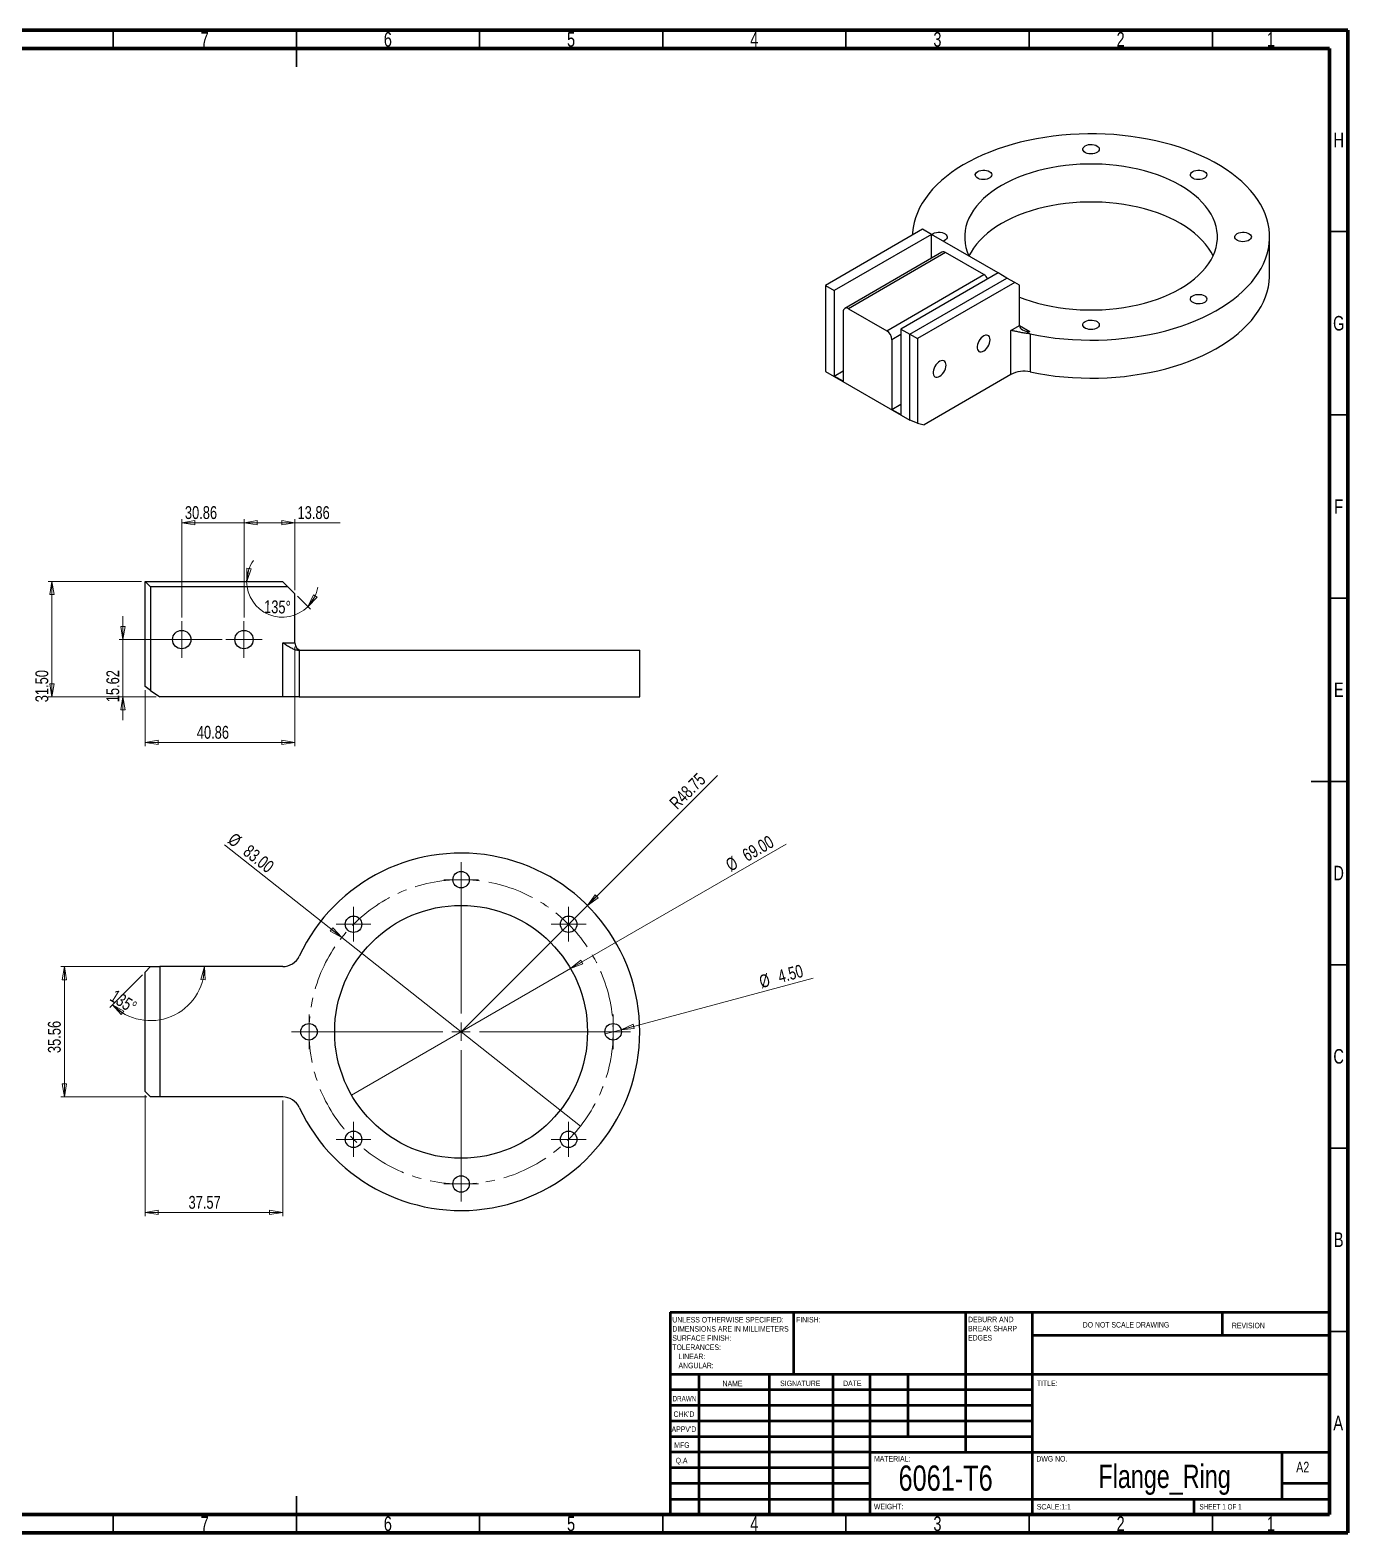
# Model space of a CAD drawing. Header units: millimetres. Extents: x 0 to 589, y 0 to 415.
# Drawn here: x 229.3 to 589, y 5 to 415 of the extents above; entities that cross this region are included whole.
import ezdxf

# ---------------------------------------------------------------- set-up
doc = ezdxf.new("R2010")
doc.units = ezdxf.units.MM
doc.linetypes.add('CENTERX2', pattern=[20.32, 12.7, -2.54, 2.54, -2.54])
doc.styles.add('SLDTEXTSTYLE0', font='TXT', dxfattribs={"width": 0.75})
doc.styles.add('SLDTEXTSTYLE1', font='TXT', dxfattribs={"width": 0.686449})
doc.styles.add('SLDTEXTSTYLE2', font='TXT', dxfattribs={"width": 0.6875})
doc.dimstyles.new('SLDDIMSTYLE0', dxfattribs={"dimtxt": 3.5, "dimasz": 3.556, "dimexe": 0, "dimexo": 0.0625, "dimgap": 0.875, "dimtad": 1, "dimrnd": 1e-09, "dimzin": 4, "dimdsep": 46, "dimtxsty": 'SLDTEXTSTYLE0', "dimblk1": 'CLOSED', "dimblk2": 'CLOSED', "dimsah": 1, "dimcen": 0.09, "dimadec": 0, "dimazin": 1, "dimtfac": 1, "dimtofl": 0, "dimtmove": 0, "dimatfit": 3, "dimldrblk": 'CLOSED', "dimfxl": 1, "dimfrac": 2, "dimtolj": 1, "dimtzin": 12, "dimarcsym": 0})
doc.dimstyles.new('SLDDIMSTYLE1', dxfattribs={"dimtxt": 3.5, "dimasz": 3.556, "dimexe": 0, "dimexo": 0.0625, "dimgap": 0.875, "dimtad": 1, "dimrnd": 1e-09, "dimzin": 12, "dimdsep": 46, "dimtxsty": 'SLDTEXTSTYLE0', "dimblk1": 'CLOSED', "dimblk2": 'CLOSED', "dimsah": 1, "dimcen": 0.09, "dimadec": 0, "dimazin": 3, "dimtfac": 1, "dimtofl": 0, "dimtmove": 0, "dimatfit": 3, "dimldrblk": 'CLOSED', "dimfxl": 1, "dimfrac": 2, "dimtolj": 1, "dimtzin": 12, "dimarcsym": 0})
doc.dimstyles.new('SLDDIMSTYLE2', dxfattribs={"dimtxt": 3.5, "dimasz": 3.556, "dimexe": 0, "dimexo": 0.0625, "dimgap": 0.875, "dimtad": 1, "dimdec": 4, "dimzin": 12, "dimdsep": 46, "dimtxsty": 'SLDTEXTSTYLE0', "dimblk1": 'CLOSED', "dimblk2": 'CLOSED', "dimsah": 1, "dimcen": 0.09, "dimazin": 3, "dimtfac": 1, "dimtofl": 0, "dimtmove": 0, "dimatfit": 3, "dimldrblk": 'CLOSED', "dimfxl": 1, "dimfrac": 2, "dimtolj": 1, "dimtzin": 12, "dimarcsym": 0})
doc.dimstyles.new('SLDDIMSTYLE3', dxfattribs={"dimtxt": 3.5, "dimasz": 3.556, "dimexe": 0, "dimexo": 0.0625, "dimgap": 0.875, "dimtad": 1, "dimrnd": 1e-09, "dimzin": 12, "dimdsep": 46, "dimtxsty": 'SLDTEXTSTYLE0', "dimblk1": 'CLOSED', "dimblk2": 'CLOSED', "dimsah": 1, "dimcen": 0.09, "dimadec": 0, "dimazin": 3, "dimtfac": 1, "dimtmove": 0, "dimatfit": 0, "dimldrblk": 'CLOSED', "dimfxl": 1, "dimfrac": 2, "dimtolj": 1, "dimtzin": 12, "dimarcsym": 0})
doc.dimstyles.new('SLDDIMSTYLE4', dxfattribs={"dimtxt": 3.5, "dimasz": 3.556, "dimexe": 0, "dimexo": 0.0625, "dimgap": 0.875, "dimtad": 1, "dimrnd": 1e-09, "dimzin": 4, "dimdsep": 46, "dimtxsty": 'SLDTEXTSTYLE0', "dimblk1": 'NONE', "dimblk2": 'CLOSED', "dimsah": 1, "dimcen": 0, "dimadec": 0, "dimazin": 1, "dimtfac": 1, "dimtmove": 0, "dimatfit": 3, "dimldrblk": 'NONE', "dimfxl": 1, "dimfrac": 2, "dimtolj": 1, "dimtzin": 12, "dimarcsym": 0})
doc.dimstyles.new('SLDDIMSTYLE5', dxfattribs={"dimtxt": 3.5, "dimasz": 3.556, "dimexe": 0, "dimexo": 0.0625, "dimgap": 0.875, "dimtad": 1, "dimrnd": 1e-09, "dimzin": 12, "dimdsep": 46, "dimtxsty": 'SLDTEXTSTYLE0', "dimblk1": 'CLOSED', "dimblk2": 'CLOSED', "dimsah": 1, "dimcen": 0, "dimadec": 0, "dimazin": 3, "dimtfac": 1, "dimtofl": 0, "dimtmove": 0, "dimatfit": 3, "dimldrblk": 'CLOSED', "dimfxl": 1, "dimfrac": 2, "dimtolj": 1, "dimtzin": 12, "dimarcsym": 0})

# ---------------------------------------------------------------- blocks, each defined once
blk = doc.blocks.new('SW_NOTE_0')
at = {"color": 0, "linetype": 'Continuous', "lineweight": 0, "char_height": 1.5, "attachment_point": 1, "style": 'SLDTEXTSTYLE0'}
for s, insert in [('UNLESS OTHERWISE SPECIFIED:', (0, 1.93)), ('SURFACE FINISH:', (0, -3.07)), ('DIMENSIONS ARE IN MILLIMETERS', (0, -0.57)), ('TOLERANCES:', (0, -5.57)), ('LINEAR:', (1.69, -8.07)), ('ANGULAR:', (1.69, -10.57))]:
    blk.add_mtext(s, dxfattribs=dict(at, insert=insert))
blk = doc.blocks.new('SW_NOTE_0_1')
at = {"color": 0, "linetype": 'Continuous', "lineweight": 0, "char_height": 1.5, "attachment_point": 1, "style": 'SLDTEXTSTYLE0'}
for s, insert in [('DEBURR AND', (0, 1.93)), ('BREAK SHARP', (0, -0.57)), ('EDGES', (0, -3.07))]:
    blk.add_mtext(s, dxfattribs=dict(at, insert=insert))
blk = doc.blocks.new('_Closed')
at = {"color": 0, "linetype": 'ByBlock', "lineweight": -2}
for p, q in [((-1, 0.166667), (0, 0)), ((-1, 0.166667), (-1, -0.166667)), ((0, 0), (-1, -0.166667)), ((0, 0), (-1, 0))]:
    blk.add_line(p, q, dxfattribs=at)
blk = doc.blocks.new('_D')
at = {"color": 7, "linetype": 'Continuous', "lineweight": 0}
for p, q in [((259.7, 264.6), (234.28, 264.6)), ((235.28, 264.6), (235.28, 233.1)), ((263.7, 233.1), (234.28, 233.1))]:
    blk.add_line(p, q, dxfattribs=at)
at = {"color": 7, "linetype": 'Continuous', "lineweight": 18, "xscale": 3.556, "yscale": 3.556}
for p, rotation in [((235.28, 264.6), 90), ((235.28, 233.1), 270)]:
    blk.add_blockref('_Closed', p, dxfattribs=dict(at, rotation=rotation))
at = {"color": 7, "linetype": 'Continuous', "lineweight": 18, "insert": (230.77, 231.62), "char_height": 3.5, "attachment_point": 1, "rotation": 90, "style": 'SLDTEXTSTYLE0'}
blk.add_mtext('31.50', dxfattribs=at)
blk = doc.blocks.new('_D_1')
at = {"color": 7, "linetype": 'Continuous', "lineweight": 0}
for p, q in [((301.55, 246.77), (301.55, 219.66)), ((260.7, 234.88), (260.7, 219.66)), ((301.55, 220.66), (260.7, 220.66))]:
    blk.add_line(p, q, dxfattribs=at)
at = {"color": 7, "linetype": 'Continuous', "lineweight": 18, "xscale": 3.556, "yscale": 3.556, "rotation": 180}
blk.add_blockref('_Closed', (260.7, 220.66), dxfattribs=at)
at = {"color": 7, "linetype": 'Continuous', "lineweight": 18, "xscale": 3.556, "yscale": 3.556}
blk.add_blockref('_Closed', (301.55, 220.66), dxfattribs=at)
at = {"color": 7, "linetype": 'Continuous', "lineweight": 18, "insert": (274.82, 225.17), "char_height": 3.5, "attachment_point": 1, "style": 'SLDTEXTSTYLE0'}
blk.add_mtext('40.86', dxfattribs=at)
blk = doc.blocks.new('_D_2')
at = {"color": 7, "linetype": 'Continuous', "lineweight": 0}
blk.add_line((302.26, 260.53), (305.81, 256.99), dxfattribs=at)
at = {"color": 7, "linetype": 'Continuous', "lineweight": 18}
for start, end in [(144.1745, 180), (180, 315), (315, 350.8255)]:
    blk.add_arc((298.19, 264.6), 9.77, start, end, dxfattribs=at)
at = {"color": 7, "linetype": 'Continuous', "lineweight": 18, "xscale": 3.556, "yscale": 3.556}
for p, rotation in [((288.43, 264.6), 259.9958424255), ((305.1, 257.69), 235.0041575745)]:
    blk.add_blockref('_Closed', p, dxfattribs=dict(at, rotation=rotation))
at = {"color": 7, "linetype": 'Continuous', "lineweight": 18, "insert": (293.23, 259.48), "char_height": 3.5, "attachment_point": 1, "rotation": 358.3712, "style": 'SLDTEXTSTYLE0'}
blk.add_mtext('135°', dxfattribs=at)
blk = doc.blocks.new('_D_3')
at = {"color": 7, "linetype": 'Continuous', "lineweight": 0}
for p, q in [((287.7, 254.72), (287.7, 281.6)), ((301.55, 280.6), (287.7, 280.6)), ((301.55, 262.24), (301.55, 281.6)), ((301.55, 280.6), (313.95, 280.6))]:
    blk.add_line(p, q, dxfattribs=at)
at = {"color": 7, "linetype": 'Continuous', "lineweight": 18, "xscale": 3.556, "yscale": 3.556, "rotation": 180}
blk.add_blockref('_Closed', (287.7, 280.6), dxfattribs=at)
at = {"color": 7, "linetype": 'Continuous', "lineweight": 18, "xscale": 3.556, "yscale": 3.556}
blk.add_blockref('_Closed', (301.55, 280.6), dxfattribs=at)
at = {"color": 7, "linetype": 'Continuous', "lineweight": 18, "insert": (302.31, 285.11), "char_height": 3.5, "attachment_point": 1, "style": 'SLDTEXTSTYLE0'}
blk.add_mtext('13.86', dxfattribs=at)
blk = doc.blocks.new('_D_4')
at = {"color": 7, "linetype": 'Continuous', "lineweight": 0}
for p, q in [((270.7, 254.72), (270.7, 281.6)), ((301.55, 280.6), (270.7, 280.6)), ((301.55, 262.24), (301.55, 281.6))]:
    blk.add_line(p, q, dxfattribs=at)
at = {"color": 7, "linetype": 'Continuous', "lineweight": 18, "xscale": 3.556, "yscale": 3.556, "rotation": 180}
blk.add_blockref('_Closed', (270.7, 280.6), dxfattribs=at)
at = {"color": 7, "linetype": 'Continuous', "lineweight": 18, "xscale": 3.556, "yscale": 3.556}
blk.add_blockref('_Closed', (301.55, 280.6), dxfattribs=at)
at = {"color": 7, "linetype": 'Continuous', "lineweight": 18, "insert": (271.57, 285.11), "char_height": 3.5, "attachment_point": 1, "style": 'SLDTEXTSTYLE0'}
blk.add_mtext('30.86', dxfattribs=at)
blk = doc.blocks.new('_D_5')
at = {"color": 7, "linetype": 'Continuous', "lineweight": 0}
for p, q in [((254.65, 248.72), (254.65, 255.07)), ((281.7, 248.72), (253.65, 248.72)), ((254.65, 233.1), (254.65, 248.72)), ((263.7, 233.1), (253.65, 233.1)), ((254.65, 233.1), (254.65, 226.75))]:
    blk.add_line(p, q, dxfattribs=at)
at = {"color": 7, "linetype": 'Continuous', "lineweight": 18, "xscale": 3.556, "yscale": 3.556}
for p, rotation in [((254.65, 248.72), 270), ((254.65, 233.1), 90)]:
    blk.add_blockref('_Closed', p, dxfattribs=dict(at, rotation=rotation))
at = {"color": 7, "linetype": 'Continuous', "lineweight": 18, "insert": (250.14, 231.62), "char_height": 3.5, "attachment_point": 1, "rotation": 90, "style": 'SLDTEXTSTYLE0'}
blk.add_mtext('15.62', dxfattribs=at)
blk = doc.blocks.new('SW_CENTERMARKSYMBOL_0')
at = {"color": 0, "linetype": 'Continuous', "lineweight": 18}
for p, q in [((0, 2.5), (0, 5)), ((-2.5, 0), (-5, 0)), ((0, 0), (-2.5, 0)), ((0, 0), (0, 2.5)), ((0, 0), (0, -2.5)), ((0, 0), (2.5, 0)), ((2.5, 0), (5, 0)), ((0, -2.5), (0, -5))]:
    blk.add_line(p, q, dxfattribs=at)
blk = doc.blocks.new('SW_CENTERMARKSYMBOL_1')
at = {"color": 0, "linetype": 'Continuous', "lineweight": 18}
for p, q in [((0, 2.5), (0, 5)), ((-2.5, 0), (-5, 0)), ((0, 0), (-2.5, 0)), ((0, 0), (0, 2.5)), ((0, 0), (0, -2.5)), ((0, 0), (2.5, 0)), ((2.5, 0), (5, 0)), ((0, -2.5), (0, -5))]:
    blk.add_line(p, q, dxfattribs=at)
blk = doc.blocks.new('_D_6')
at = {"color": 7, "linetype": 'Continuous', "lineweight": 0}
for q in [(282.38, 192.71), (379.51, 115.99)]:
    blk.add_line((314.38, 167.43), q, dxfattribs=at)
at = {"color": 7, "linetype": 'Continuous', "lineweight": 18, "xscale": 3.556, "yscale": 3.556, "rotation": 321.6964735228}
blk.add_blockref('_Closed', (314.38, 167.43), dxfattribs=at)
at = {"color": 7, "linetype": 'Continuous', "lineweight": 18, "char_height": 3.5, "attachment_point": 1, "rotation": 321.6965, "style": 'SLDTEXTSTYLE0'}
for s, insert in [('%%c', (285.18, 196.25)), ('83.00', (289.35, 193.02))]:
    blk.add_mtext(s, dxfattribs=dict(at, insert=insert))
blk = doc.blocks.new('_None')
blk = doc.blocks.new('_D_7')
at = {"color": 7, "linetype": 'Continuous', "lineweight": 0}
for q in [(435.66, 192.93), (317.07, 124.46)]:
    blk.add_line((376.82, 158.96), q, dxfattribs=at)
at = {"color": 7, "linetype": 'Continuous', "lineweight": 18, "xscale": 3.556, "yscale": 3.556, "rotation": 210}
blk.add_blockref('_Closed', (376.82, 158.96, 15.75), dxfattribs=at)
at = {"color": 7, "linetype": 'Continuous', "lineweight": 18, "char_height": 3.5, "attachment_point": 1, "rotation": 30, "style": 'SLDTEXTSTYLE0'}
for s, insert in [('69.00', (423.3, 191.07)), ('%%c', (418.76, 188.38))]:
    blk.add_mtext(s, dxfattribs=dict(at, insert=insert))
blk = doc.blocks.new('_D_8')
at = {"color": 7, "linetype": 'Continuous', "lineweight": 0}
for q in [(416.89, 211.65), (346.95, 141.71)]:
    blk.add_line((381.42, 176.18), q, dxfattribs=at)
at = {"color": 7, "linetype": 'Continuous', "lineweight": 18, "xscale": 3.556, "yscale": 3.556, "rotation": 225}
blk.add_blockref('_Closed', (381.42, 176.18, 15.75), dxfattribs=at)
at = {"color": 7, "linetype": 'Continuous', "lineweight": 18, "insert": (403.47, 204.61), "char_height": 3.5, "attachment_point": 1, "rotation": 45, "style": 'SLDTEXTSTYLE0'}
blk.add_mtext('R48.75', dxfattribs=at)
blk = doc.blocks.new('_D_9')
at = {"color": 7, "linetype": 'Continuous', "lineweight": 0}
for q in [(443.02, 156.33), (386.27, 141.13)]:
    blk.add_line((390.62, 142.29), q, dxfattribs=at)
at = {"color": 7, "linetype": 'Continuous', "lineweight": 18, "xscale": 3.556, "yscale": 3.556, "rotation": 195}
blk.add_blockref('_Closed', (390.62, 142.29, 15.75), dxfattribs=at)
at = {"color": 7, "linetype": 'Continuous', "lineweight": 18, "char_height": 3.5, "attachment_point": 1, "rotation": 15, "style": 'SLDTEXTSTYLE0'}
for s, insert in [('4.50', (433.09, 158.4)), ('%%c', (428.01, 156.98))]:
    blk.add_mtext(s, dxfattribs=dict(at, insert=insert))
blk = doc.blocks.new('_D_10')
at = {"color": 7, "linetype": 'Continuous', "lineweight": 0}
for p, q in [((260.7, 124.43), (260.7, 91.43)), ((298.26, 122.93), (298.26, 91.43)), ((260.7, 92.43), (298.26, 92.43))]:
    blk.add_line(p, q, dxfattribs=at)
at = {"color": 7, "linetype": 'Continuous', "lineweight": 18, "xscale": 3.556, "yscale": 3.556, "rotation": 180}
blk.add_blockref('_Closed', (260.7, 92.43, 15.75), dxfattribs=at)
at = {"color": 7, "linetype": 'Continuous', "lineweight": 18, "xscale": 3.556, "yscale": 3.556}
blk.add_blockref('_Closed', (298.26, 92.43, 15.75), dxfattribs=at)
at = {"color": 7, "linetype": 'Continuous', "lineweight": 18, "insert": (272.56, 96.94), "char_height": 3.5, "attachment_point": 1, "style": 'SLDTEXTSTYLE0'}
blk.add_mtext('37.57', dxfattribs=at)
blk = doc.blocks.new('_D_11')
at = {"color": 7, "linetype": 'Continuous', "lineweight": 0}
for p, q in [((272.2, 159.49), (237.7, 159.49)), ((238.7, 123.93), (238.7, 159.49)), ((261.2, 123.93), (237.7, 123.93))]:
    blk.add_line(p, q, dxfattribs=at)
at = {"color": 7, "linetype": 'Continuous', "lineweight": 18, "xscale": 3.556, "yscale": 3.556}
for p, rotation in [((238.7, 159.49, 15.75), 90), ((238.7, 123.93, 15.75), 270)]:
    blk.add_blockref('_Closed', p, dxfattribs=dict(at, rotation=rotation))
at = {"color": 7, "linetype": 'Continuous', "lineweight": 18, "insert": (234.18, 135.91), "char_height": 3.5, "attachment_point": 1, "rotation": 90, "style": 'SLDTEXTSTYLE0'}
blk.add_mtext('35.56', dxfattribs=at)
blk = doc.blocks.new('_D_12')
at = {"color": 7, "linetype": 'Continuous', "lineweight": 0}
for p, q in [((259.99, 157.28), (251.07, 148.37)), ((265.7, 159.49), (277.93, 159.49))]:
    blk.add_line(p, q, dxfattribs=at)
at = {"color": 7, "linetype": 'Continuous', "lineweight": 18}
blk.add_arc((262.2, 159.49), 14.73, 225, 0, dxfattribs=at)
at = {"color": 7, "linetype": 'Continuous', "lineweight": 18, "xscale": 3.556, "yscale": 3.556}
for p, rotation in [((276.93, 159.49, 15.75), 83.2143622002), ((251.78, 149.08, 15.75), 141.7856377998)]:
    blk.add_blockref('_Closed', p, dxfattribs=dict(at, rotation=rotation))
at = {"color": 7, "linetype": 'Continuous', "lineweight": 18, "insert": (252.67, 153.41), "char_height": 3.5, "attachment_point": 1, "rotation": 327.7676, "style": 'SLDTEXTSTYLE0'}
blk.add_mtext('135°', dxfattribs=at)
blk = doc.blocks.new('SW_CENTERMARKSYMBOL_2')
at = {"color": 0, "linetype": 'Continuous', "lineweight": 18}
for p, q in [((0, 5), (0, 37)), ((-5, 0), (-37, 0)), ((0, 0), (-2.5, 0)), ((0, 0), (0, 2.5)), ((0, 0), (0, -2.5)), ((0, 0), (2.5, 0)), ((5, 0), (37, 0)), ((0, -5), (0, -37))]:
    blk.add_line(p, q, dxfattribs=at)
blk = doc.blocks.new('SW_CENTERMARKSYMBOL_3')
at = {"color": 0, "linetype": 'Continuous', "lineweight": 18}
for p, q in [((0, 2.5), (0, 4.75)), ((-2.5, 0), (-4.75, 0)), ((0, 0), (-2.5, 0)), ((0, 0), (0, 2.5)), ((0, 0), (0, -2.5)), ((0, 0), (2.5, 0)), ((2.5, 0), (4.75, 0)), ((0, -2.5), (0, -4.75))]:
    blk.add_line(p, q, dxfattribs=at)
blk = doc.blocks.new('SW_CENTERMARKSYMBOL_4')
at = {"color": 0, "linetype": 'Continuous', "lineweight": 18}
for p, q in [((0, 2.5), (0, 4.75)), ((-2.5, 0), (-4.75, 0)), ((0, 0), (-2.5, 0)), ((0, 0), (0, 2.5)), ((0, 0), (0, -2.5)), ((0, 0), (2.5, 0)), ((2.5, 0), (4.75, 0)), ((0, -2.5), (0, -4.75))]:
    blk.add_line(p, q, dxfattribs=at)
blk = doc.blocks.new('SW_CENTERMARKSYMBOL_5')
at = {"color": 0, "linetype": 'Continuous', "lineweight": 18}
for p, q in [((0, 2.5), (0, 4.75)), ((-2.5, 0), (-4.75, 0)), ((0, 0), (-2.5, 0)), ((0, 0), (0, 2.5)), ((0, 0), (0, -2.5)), ((0, 0), (2.5, 0)), ((2.5, 0), (4.75, 0)), ((0, -2.5), (0, -4.75))]:
    blk.add_line(p, q, dxfattribs=at)
blk = doc.blocks.new('SW_CENTERMARKSYMBOL_6')
at = {"color": 0, "linetype": 'Continuous', "lineweight": 18}
for p, q in [((0, 2.5), (0, 4.75)), ((-2.5, 0), (-4.75, 0)), ((0, 0), (-2.5, 0)), ((0, 0), (0, 2.5)), ((0, 0), (0, -2.5)), ((0, 0), (2.5, 0)), ((2.5, 0), (4.75, 0)), ((0, -2.5), (0, -4.75))]:
    blk.add_line(p, q, dxfattribs=at)
blk = doc.blocks.new('SW_CENTERMARKSYMBOL_7')
at = {"color": 0, "linetype": 'Continuous', "lineweight": 18}
for p, q in [((0, 2.5), (0, 4.75)), ((-2.5, 0), (-4.75, 0)), ((0, 0), (-2.5, 0)), ((0, 0), (0, 2.5)), ((0, 0), (0, -2.5)), ((0, 0), (2.5, 0)), ((2.5, 0), (4.75, 0)), ((0, -2.5), (0, -4.75))]:
    blk.add_line(p, q, dxfattribs=at)
blk = doc.blocks.new('SW_CENTERMARKSYMBOL_8')
at = {"color": 0, "linetype": 'Continuous', "lineweight": 18}
for p, q in [((0, 2.5), (0, 4.75)), ((-2.5, 0), (-4.75, 0)), ((0, 0), (-2.5, 0)), ((0, 0), (0, 2.5)), ((0, 0), (0, -2.5)), ((0, 0), (2.5, 0)), ((2.5, 0), (4.75, 0)), ((0, -2.5), (0, -4.75))]:
    blk.add_line(p, q, dxfattribs=at)
blk = doc.blocks.new('SW_CENTERMARKSYMBOL_9')
at = {"color": 0, "linetype": 'Continuous', "lineweight": 18}
for p, q in [((0, 2.5), (0, 4.75)), ((-2.5, 0), (-4.75, 0)), ((0, 0), (-2.5, 0)), ((0, 0), (0, 2.5)), ((0, 0), (0, -2.5)), ((0, 0), (2.5, 0)), ((2.5, 0), (4.75, 0)), ((0, -2.5), (0, -4.75))]:
    blk.add_line(p, q, dxfattribs=at)
blk = doc.blocks.new('SW_CENTERMARKSYMBOL_10')
at = {"color": 0, "linetype": 'Continuous', "lineweight": 18}
for p, q in [((0, 2.5), (0, 4.75)), ((-2.5, 0), (-4.75, 0)), ((0, 0), (-2.5, 0)), ((0, 0), (0, 2.5)), ((0, 0), (0, -2.5)), ((0, 0), (2.5, 0)), ((2.5, 0), (4.75, 0)), ((0, -2.5), (0, -4.75))]:
    blk.add_line(p, q, dxfattribs=at)

msp = doc.modelspace()

# ---------------------------------------------------------------- linework, layer by layer
at = {"color": 7, "linetype": 'Continuous', "lineweight": 70}
for p, q in [((15, 415), (589, 415)), ((589, 415), (589, 5)), ((20, 410), (584, 410)), ((584, 410), (584, 10)), ((584, 10), (20, 10)), ((589, 5), (15, 5))]:
    msp.add_line(p, q, dxfattribs=at)
at = {"color": 7, "linetype": 'Continuous', "lineweight": 35}
for p, q in [((252, 410), (252, 415)), ((302, 415), (302, 405)), ((302, 410), (302, 415)), ((352, 410), (352, 415)), ((402, 410), (402, 415)), ((452, 410), (452, 415)), ((502, 410), (502, 415)), ((552, 410), (552, 415)), ((584, 360), (589, 360)), ((584, 310), (589, 310)), ((584, 260), (589, 260)), ((589, 210), (579, 210)), ((584, 210), (589, 210)), ((584, 160), (589, 160)), ((584, 110), (589, 110)), ((584, 60), (589, 60)), ((302, 5), (302, 15)), ((252, 10), (252, 5)), ((302, 10), (302, 5)), ((352, 10), (352, 5)), ((402, 10), (402, 5)), ((452, 10), (452, 5)), ((502, 10), (502, 5)), ((552, 10), (552, 5))]:
    msp.add_line(p, q, dxfattribs=at)
at = {"color": 7, "linetype": 'Continuous', "lineweight": 25}
for p, q in [((472.897, 360.64055), (446.38191, 345.33372)), ((475.32237, 359.24041), (448.80729, 343.93358)), ((475.32237, 359.24041), (472.897, 360.64055)), ((475.32379, 359.23959), (475.32237, 359.24041)), ((475.32379, 352.73265), (475.32379, 359.23959)), ((493.49644, 348.74875), (475.32379, 359.23959)), ((567.63157, 348.17828), (567.63157, 358.54835)), ((478.19528, 354.39033), (451.67878, 339.08268)), ((479.1952, 354.29131), (452.6787, 338.98366)), ((489.62503, 348.2703), (479.1952, 354.29131)), ((493.49502, 348.74956), (466.97993, 333.44273)), ((495.92039, 347.34943), (493.49502, 348.74956)), ((446.38191, 345.33372), (446.38191, 321.88122)), ((446.38191, 345.33372), (448.80729, 343.93358)), ((463.10852, 332.96265), (489.62503, 348.2703)), ((469.40531, 332.04259), (495.92039, 347.34943)), ((498.04172, 346.12461), (471.52663, 330.81778)), ((498.04172, 346.12461), (495.92039, 347.34943)), ((499.35693, 345.36511), (498.04172, 346.12461)), ((499.35693, 334.39436), (499.35693, 345.36511)), ((448.80729, 343.93358), (448.80729, 320.60092)), ((451.26448, 338.16699), (451.26448, 319.18241)), ((452.6787, 338.98366), (463.10852, 332.96265)), ((466.97993, 333.44273), (469.40531, 332.04259)), ((466.97993, 333.44273), (466.97993, 310.11008)), ((497.02913, 333.05055), (499.35693, 334.39436)), ((497.02913, 321.0474), (497.02913, 333.05055)), ((499.35693, 334.3941), (502.18536, 332.76128)), ((502.18536, 332.76128), (501.27177, 332.23388)), ((466.97993, 331.93167), (464.52274, 330.51316)), ((464.52274, 330.51316), (464.52274, 311.52859)), ((469.40531, 332.04259), (471.52663, 330.81778)), ((469.40531, 308.5901), (469.40531, 332.04259)), ((471.52663, 330.81778), (471.52663, 307.74073)), ((502.26856, 332.09011), (502.26856, 321.72004)), ((446.38191, 321.88122), (469.40531, 308.5901)), ((448.80729, 320.60092), (451.26448, 322.01943)), ((451.26448, 319.18241), (448.80729, 320.60092)), ((497.02913, 321.0474), (473.2944, 307.34563)), ((464.52274, 311.52859), (466.97993, 312.9471)), ((464.52274, 311.52859), (466.97993, 310.11008)), ((471.52663, 307.74073), (469.40531, 308.5901)), ((471.52663, 307.74073), (473.2944, 307.34563)), ((260.69626, 235.87652), (260.69626, 264.59829)), ((260.69626, 264.59829), (262.19626, 263.09829)), ((260.69626, 264.59829), (298.19425, 264.59829)), ((262.19626, 263.09829), (262.19626, 234.83633)), ((299.69425, 263.09829), (262.19626, 263.09829)), ((299.69425, 263.09829), (298.19425, 264.59829)), ((301.55425, 261.23829), (299.69425, 263.09829)), ((301.55425, 247.80266), (301.55425, 261.23829)), ((298.26223, 233.10266), (298.26223, 247.80266)), ((298.26223, 247.80266), (301.55425, 247.80266)), ((302.26223, 245.80266), (302.79098, 245.80266)), ((302.79098, 245.80266), (302.79098, 233.10266)), ((302.79098, 245.80266), (395.69626, 245.80266)), ((395.69626, 233.10266), (395.69626, 245.80266)), ((262.19626, 234.83633), (260.69626, 235.87652)), ((262.19626, 234.83633), (264.69626, 233.10266)), ((298.26223, 233.10266), (264.69626, 233.10266)), ((302.79098, 233.10266), (298.26223, 233.10266)), ((302.79098, 233.10266), (395.69626, 233.10266)), ((262.19626, 159.49206), (260.69626, 157.99206)), ((260.69626, 125.43206), (260.69626, 157.99206)), ((262.19626, 159.49206), (264.69626, 159.49206)), ((264.69626, 159.49206), (264.69626, 123.93206)), ((298.26223, 159.49206), (264.69626, 159.49206)), ((260.69626, 125.43206), (262.19626, 123.93206)), ((264.69626, 123.93206), (262.19626, 123.93206)), ((298.26223, 123.93206), (264.69626, 123.93206))]:
    msp.add_line(p, q, dxfattribs=at)
at = {"color": 7, "linetype": 'Continuous', "lineweight": 50}
for p, q in [((404, 65.25), (584, 65.25)), ((404, 65.25), (404, 10)), ((437.8, 48.25), (437.8, 65.25)), ((484.6, 65.25), (484.6, 27)), ((502.8, 65.25), (502.8, 10)), ((554.8, 58.875), (554.8, 65.25)), ((584, 58.875), (502.8, 58.875)), ((584, 48.25), (404, 48.25)), ((411.8, 48.25), (411.8, 10)), ((430.99095, 48.25), (430.99095, 10)), ((448.39893, 48.25), (448.39893, 10)), ((458.6, 10), (458.6, 48.25)), ((469, 31.25), (469, 48.25)), ((502.8, 44), (404, 44)), ((502.8, 39.75), (404, 39.75)), ((502.8, 35.5), (404, 35.5)), ((502.8, 31.25), (404, 31.25)), ((458.6, 27), (404, 27)), ((458.6, 27), (584, 27)), ((571, 14.25), (571, 27)), ((458.6, 22.74993), (404, 22.74993)), ((458.6, 18.5), (404, 18.5)), ((584, 18.5), (571, 18.5)), ((404, 14.25), (584, 14.25)), ((547, 10), (547, 14.25))]:
    msp.add_line(p, q, dxfattribs=at)
at = {"color": 7, "linetype": 'Continuous', "lineweight": 25, "flags": 128}
for points in [[(502.26856, 332.09011), (504.52031, 331.65445), (506.80613, 331.2826), (509.12062, 330.97547), (511.45827, 330.73376), (513.81353, 330.55807), (516.18083, 330.4488), (518.55453, 330.40621), (520.92901, 330.43041), (523.29863, 330.52133), (525.65776, 330.67877), (528.00082, 330.90235), (530.32223, 331.19153), (532.6165, 331.54564), (534.87817, 331.96382), (537.10188, 332.4451), (539.28235, 332.98832), (541.4144, 333.5922), (543.49298, 334.2553), (545.51316, 334.97605), (547.47013, 335.75275), (549.35926, 336.58354), (551.17606, 337.46645), (552.91623, 338.3994), (554.57562, 339.38016), (556.15031, 340.40642), (557.63655, 341.47572), (559.03083, 342.58554), (560.32982, 343.73324), (561.53045, 344.9161), (562.62987, 346.13132), (563.62547, 347.376), (564.51489, 348.64719), (565.29601, 349.94188), (565.96698, 351.25699), (566.52622, 352.58941), (566.97238, 353.93597), (567.30442, 355.29347), (567.52155, 356.6587), (567.62325, 358.02841), (567.60928, 359.39936), (567.47967, 360.76829), (567.23473, 362.13195), (566.87504, 363.4871), (566.40145, 364.83054), (565.8151, 366.15906), (565.11736, 367.46953), (564.30991, 368.75882), (563.39464, 370.02388), (562.37374, 371.26171), (561.24962, 372.46937), (560.02497, 373.64399), (558.70267, 374.78279), (557.28587, 375.88307), (555.77793, 376.9422), (554.18243, 377.95768), (552.50316, 378.92711), (550.7441, 379.84817), (548.90943, 380.71868), (547.00349, 381.53658), (545.03082, 382.29993), (542.9961, 383.00691), (540.90414, 383.65585), (538.75993, 384.2452), (536.56854, 384.77357), (534.33517, 385.23971), (532.06513, 385.6425), (529.76381, 385.981), (527.43666, 386.25439), (525.08921, 386.46203), (522.72703, 386.60344), (520.35572, 386.67826), (517.98091, 386.68632), (515.60824, 386.62762), (513.24334, 386.50227), (510.89182, 386.31059), (508.55926, 386.05302), (506.25119, 385.73018), (503.9731, 385.34284), (501.73039, 384.8919), (499.52838, 384.37846), (497.3723, 383.80371), (495.26727, 383.16903), (493.21827, 382.47592), (491.23018, 381.72602), (489.3077, 380.92113), (487.45541, 380.06314), (485.6777, 379.15409), (483.97878, 378.19614), (482.3627, 377.19157), (480.83327, 376.14275), (479.39415, 375.05218), (478.04873, 373.92244), (476.80021, 372.75622), (475.65156, 371.55628), (474.60549, 370.32547), (473.66451, 369.06671), (472.83082, 367.78299), (472.10642, 366.47736), (471.49303, 365.15291), (470.99209, 363.81278), (470.60481, 362.46016), (470.33209, 361.09826), (470.17458, 359.73031), (470.13927, 359.04855)], [(517.29058, 383.42425), (517.70037, 383.6113), (518.17384, 383.73876), (518.68547, 383.79975), (519.20767, 383.79097), (519.71228, 383.71292), (520.17212, 383.56979), (520.56238, 383.36929), (520.86202, 383.12225), (521.0549, 382.84197), (521.13062, 382.54357), (521.08509, 382.24313), (520.92076, 381.95685), (520.6465, 381.70017), (520.2771, 381.48692), (519.83246, 381.32859), (519.33656, 381.23373), (518.81613, 381.20744), (518.29923, 381.25115), (517.81372, 381.3625), (517.38578, 381.53548), (517.03848, 381.76077), (516.79054, 382.02623), (516.65533, 382.31754), (516.64013, 382.619), (516.74577, 382.91435), (516.96656, 383.18768), (517.29058, 383.42425)], [(543.27675, 344.46531), (544.65393, 345.30799), (545.94391, 346.19548), (547.14232, 347.12476), (548.24509, 348.09269), (549.24852, 349.09601), (550.14919, 350.13131), (550.94406, 351.19508), (551.63044, 352.28374), (552.20601, 353.3936), (552.66882, 354.5209), (553.01731, 355.66183), (553.25029, 356.81252), (553.36697, 357.96909), (553.36697, 359.12762), (553.25029, 360.28418), (553.01731, 361.43488), (552.66882, 362.5758), (552.20601, 363.7031), (551.63044, 364.81296), (550.94406, 365.90162), (550.14919, 366.9654), (549.24852, 368.00069), (548.24509, 369.00401), (547.14232, 369.97194), (545.94391, 370.90123), (544.65393, 371.78871), (543.27675, 372.63139), (541.81703, 373.42642), (540.27969, 374.17111), (538.66996, 374.86293), (536.99326, 375.49955), (535.25528, 376.07882), (533.4619, 376.59876), (531.61918, 377.05763), (529.73336, 377.45387), (527.81083, 377.78614), (525.85808, 378.05332), (523.88172, 378.25449), (521.88844, 378.38899), (519.88499, 378.45635), (517.87815, 378.45635), (515.8747, 378.38899), (513.88142, 378.25449), (511.90506, 378.05332), (509.95231, 377.78614), (508.02978, 377.45387), (506.14396, 377.05763), (504.30124, 376.59876), (502.50786, 376.07882), (500.76988, 375.49955), (499.09318, 374.86293), (497.48345, 374.17111), (495.94611, 373.42642), (494.48639, 372.63139), (493.1092, 371.78871), (491.81923, 370.90123), (490.62082, 369.97194), (489.51804, 369.00401), (488.51462, 368.00069), (487.61395, 366.9654), (486.81908, 365.90162), (486.1327, 364.81296), (485.55713, 363.7031), (485.09432, 362.5758), (484.74583, 361.43488), (484.51285, 360.28418), (484.39616, 359.12762), (484.39616, 357.96909), (484.51285, 356.81252), (484.74583, 355.66183), (485.09432, 354.5209), (485.55713, 353.3936), (485.59665, 353.3092)], [(487.94565, 376.40728), (488.35544, 376.59433), (488.82891, 376.72179), (489.34054, 376.78277), (489.86273, 376.774), (490.36735, 376.69595), (490.82719, 376.55281), (491.21744, 376.35232), (491.51709, 376.10528), (491.70997, 375.825), (491.78569, 375.5266), (491.74015, 375.22616), (491.57583, 374.93988), (491.30157, 374.6832), (490.93217, 374.46994), (490.48753, 374.31162), (489.99163, 374.21676), (489.4712, 374.19047), (488.9543, 374.23418), (488.46879, 374.34553), (488.04085, 374.51851), (487.69355, 374.7438), (487.44561, 375.00926), (487.31039, 375.30057), (487.2952, 375.60203), (487.40084, 375.89738), (487.62163, 376.17071), (487.94565, 376.40728)], [(546.63551, 376.40728), (547.0453, 376.59433), (547.51878, 376.72179), (548.0304, 376.78277), (548.5526, 376.774), (549.05721, 376.69595), (549.51705, 376.55281), (549.90731, 376.35232), (550.20695, 376.10528), (550.39983, 375.825), (550.47555, 375.5266), (550.43002, 375.22616), (550.26569, 374.93988), (549.99144, 374.6832), (549.62203, 374.46994), (549.17739, 374.31162), (548.68149, 374.21676), (548.16106, 374.19047), (547.64416, 374.23418), (547.15865, 374.34553), (546.73071, 374.51851), (546.38341, 374.7438), (546.13547, 375.00926), (546.00026, 375.30057), (545.98506, 375.60203), (546.09071, 375.89738), (546.31149, 376.17071), (546.63551, 376.40728)], [(552.19191, 353.36332), (551.63044, 354.44289), (550.94406, 355.53155), (550.14919, 356.59533), (549.24852, 357.63063), (548.24509, 358.63394), (547.14232, 359.60188), (545.94391, 360.53116), (544.65393, 361.41864), (543.27675, 362.26132), (541.81703, 363.05635), (540.27969, 363.80104), (538.66996, 364.49286), (536.99326, 365.12949), (535.25528, 365.70875), (533.4619, 366.2287), (531.61918, 366.68756), (529.73336, 367.0838), (527.81083, 367.41607), (525.85808, 367.68325), (523.88172, 367.88442), (521.88844, 368.01892), (519.88499, 368.08628), (517.87815, 368.08628), (515.8747, 368.01892), (513.88142, 367.88442), (511.90506, 367.68325), (509.95231, 367.41607), (508.02978, 367.0838), (506.14396, 366.68756), (504.30124, 366.2287), (502.50786, 365.70875), (500.76988, 365.12949), (499.09318, 364.49286), (497.48345, 363.80104), (495.94611, 363.05635), (494.48639, 362.26132), (493.1092, 361.41864), (491.81923, 360.53116), (490.62082, 359.60188), (489.51804, 358.63394), (488.51462, 357.63063), (487.61395, 356.59533), (486.81908, 355.53155), (486.1327, 354.44289), (485.57123, 353.36332)], [(475.41965, 359.18425), (475.46656, 359.23024), (475.79058, 359.46681)], [(475.79058, 359.46681), (476.20037, 359.65386), (476.67384, 359.78132), (477.18547, 359.84231), (477.70767, 359.83353), (478.21228, 359.75548), (478.67212, 359.61235), (479.06238, 359.41185), (479.36202, 359.16481), (479.5549, 358.88453), (479.63062, 358.58613), (479.58509, 358.28569), (479.42076, 357.99941), (479.1465, 357.74273), (478.7771, 357.52948), (478.4831, 357.41576)], [(558.79058, 359.46681), (559.20037, 359.65386), (559.67384, 359.78132), (560.18547, 359.84231), (560.70767, 359.83353), (561.21228, 359.75548), (561.67212, 359.61235), (562.06238, 359.41185), (562.36202, 359.16481), (562.5549, 358.88453), (562.63062, 358.58613), (562.58509, 358.28569), (562.42076, 357.99941), (562.1465, 357.74273), (561.7771, 357.52948), (561.33246, 357.37115), (560.83656, 357.27629), (560.31613, 357.25), (559.79923, 357.29371), (559.31372, 357.40506), (558.88578, 357.57804), (558.53848, 357.80333), (558.29054, 358.06879), (558.15533, 358.3601), (558.14013, 358.66156), (558.24577, 358.95691), (558.46656, 359.23024), (558.79058, 359.46681)], [(499.35693, 342.12821), (500.76988, 341.59715), (502.50786, 341.01789), (504.30124, 340.49794), (506.14396, 340.03907), (508.02978, 339.64283), (509.95231, 339.31056), (511.90506, 339.04339), (513.88142, 338.84221), (515.8747, 338.70771), (517.87815, 338.64035), (519.88499, 338.64035), (521.88844, 338.70771), (523.88172, 338.84221), (525.85808, 339.04339), (527.81083, 339.31056), (529.73336, 339.64283), (531.61918, 340.03907), (533.4619, 340.49794), (535.25528, 341.01789), (536.99326, 341.59715), (538.66996, 342.23377), (540.27969, 342.9256), (541.81703, 343.67028), (543.27675, 344.46531)], [(502.26856, 321.72004), (504.52031, 321.28438), (506.80613, 320.91254), (509.12062, 320.6054), (511.45827, 320.36369), (513.81353, 320.188), (516.18083, 320.07873), (518.55453, 320.03614), (520.92901, 320.06034), (523.29863, 320.15126), (525.65776, 320.3087), (528.00082, 320.53228), (530.32223, 320.82146), (532.6165, 321.17557), (534.87817, 321.59375), (537.10188, 322.07503), (539.28235, 322.61825), (541.4144, 323.22213), (543.49298, 323.88523), (545.51316, 324.60598), (547.47013, 325.38268), (549.35926, 326.21347), (551.17606, 327.09639), (552.91623, 328.02933), (554.57562, 329.0101), (556.15031, 330.03635), (557.63655, 331.10565), (559.03083, 332.21547), (560.32982, 333.36318), (561.53045, 334.54604), (562.62987, 335.76125), (563.62547, 337.00593), (564.51489, 338.27712), (565.29601, 339.57181), (565.96698, 340.88692), (566.52622, 342.21934), (566.97238, 343.5659), (567.30442, 344.9234), (567.52155, 346.28863), (567.62325, 347.65834), (567.63157, 348.17828)], [(546.63551, 342.52634), (547.0453, 342.7134), (547.51878, 342.84085), (548.0304, 342.90184), (548.5526, 342.89307), (549.05721, 342.81501), (549.51705, 342.67188), (549.90731, 342.47138), (550.20695, 342.22434), (550.39983, 341.94406), (550.47555, 341.64566), (550.43002, 341.34522), (550.26569, 341.05895), (549.99144, 340.80226), (549.62203, 340.58901), (549.17739, 340.43068), (548.68149, 340.33582), (548.16106, 340.30954), (547.64416, 340.35324), (547.15865, 340.46459), (546.73071, 340.63757), (546.38341, 340.86287), (546.13547, 341.12832), (546.00026, 341.41963), (545.98506, 341.72109), (546.09071, 342.01644), (546.31149, 342.28977), (546.63551, 342.52634)], [(517.29058, 335.50937), (517.70037, 335.69642), (518.17384, 335.82388), (518.68547, 335.88487), (519.20767, 335.87609), (519.71228, 335.79804), (520.17212, 335.65491), (520.56238, 335.45441), (520.86202, 335.20737), (521.0549, 334.92709), (521.13062, 334.62869), (521.08509, 334.32825), (520.92076, 334.04197), (520.6465, 333.78529), (520.2771, 333.57204), (519.83246, 333.41371), (519.33656, 333.31885), (518.81613, 333.29256), (518.29923, 333.33627), (517.81372, 333.44762), (517.38578, 333.6206), (517.03848, 333.84589), (516.79054, 334.11135), (516.65533, 334.40266), (516.64013, 334.70412), (516.74577, 334.99947), (516.96656, 335.2728), (517.29058, 335.50937)], [(491.32562, 330.50972), (491.28429, 330.92469), (491.16223, 331.27254), (490.96516, 331.537), (490.70228, 331.70571), (490.38589, 331.77078), (490.03078, 331.72917), (489.65356, 331.58282), (489.27186, 331.33857), (488.90353, 331.00785), (488.5658, 330.60612), (488.27446, 330.15216), (488.04313, 329.6672), (487.88262, 329.17393), (487.80045, 328.69539), (487.80045, 328.25397), (487.88262, 327.87031), (488.04313, 327.56235), (488.27446, 327.34449), (488.5658, 327.22691), (488.90353, 327.21511), (489.27186, 327.30965), (489.65356, 327.5061), (490.03078, 327.79528), (490.38589, 328.16367), (490.70228, 328.59403), (490.96516, 329.06626), (491.16223, 329.55826), (491.28429, 330.04703), (491.32562, 330.50972)], [(479.3048, 323.57025), (479.26347, 323.98522), (479.14142, 324.33307), (478.94434, 324.59754), (478.68146, 324.76625), (478.36507, 324.83132), (478.00996, 324.7897), (477.63274, 324.64335), (477.25104, 324.3991), (476.88272, 324.06838), (476.54499, 323.66665), (476.25365, 323.21269), (476.02231, 322.72774), (475.86181, 322.23446), (475.77963, 321.75592), (475.77963, 321.3145), (475.86181, 320.93084), (476.02231, 320.62288), (476.25365, 320.40502), (476.54499, 320.28744), (476.88272, 320.27564), (477.25104, 320.37018), (477.63274, 320.56663), (478.00996, 320.85581), (478.36507, 321.2242), (478.68146, 321.65456), (478.94434, 322.12679), (479.14142, 322.61879), (479.26347, 323.10756), (479.3048, 323.57025)]]:
    msp.add_lwpolyline(points, dxfattribs=at)
at = {"color": 7, "linetype": 'Continuous', "lineweight": 25}
for centre, radius in [((270.69626, 248.72329), 2.5), ((287.69626, 248.72329), 2.5), ((346.94626, 183.21206), 2.25), ((346.94626, 141.71206), 34.5), ((317.60132, 171.057), 2.25), ((376.29119, 171.057), 2.25), ((305.44626, 141.71206), 2.25), ((388.44626, 141.71206), 2.25), ((317.60132, 112.36713), 2.25), ((376.29119, 112.36713), 2.25), ((346.94626, 100.21206), 2.25)]:
    msp.add_circle(centre, radius, dxfattribs=at)
at = {"color": 7, "linetype": 'CENTERX2', "lineweight": 18}
msp.add_circle((346.94626, 141.71206), 41.5, dxfattribs=at)
at = {"color": 7, "linetype": 'Continuous', "lineweight": 25}
for centre, radius, start, end in [((478.60936, 353.47355), 1.00595, 54.3824225, 114.307119), ((488.02366, 345.74804), 2.98767, 27.3883891, 57.5887567), ((452.12663, 338.30684), 0.87342, 50.7967148, 189.214037), ((461.4523, 330.37344), 3.07361, 2.6054785, 57.3945217), ((500.61031, 324.12005), 8.14075, 78.2467303, 85.3394179), ((500.57839, 314.14322), 7.76305, 77.4248378, 117.2065433), ((303.55425, 247.80266), 2, 180, 270), ((346.94626, 141.71206), 48.75, 205.0756136, 154.9243864), ((298.26223, 164.49206), 5, 270, 334.9243864), ((298.26223, 118.93206), 5, 25.0756136, 90)]:
    msp.add_arc(centre, radius, start, end, dxfattribs=at)
msp.add_ellipse((502.18536, 334.39436), major_axis=(2.82843, 0), ratio=0.577381545, start_param=3.141592654, end_param=4.71238898, dxfattribs=at)
for points in [[(501.27177, 332.23388), (501.05799, 332.25151), (500.84671, 332.27874), (500.42746, 332.34349), (500.21782, 332.3815), (499.61138, 332.50029), (499.23038, 332.5863), (498.51037, 332.74979), (498.18094, 332.82549), (497.72177, 332.92347), (497.57468, 332.95356), (497.29186, 333.0074), (497.15627, 333.03109), (497.02913, 333.05055)], [(302.26223, 245.80266), (302.13266, 245.80266), (301.99469, 245.82459), (301.70253, 245.8996), (301.54693, 245.95351), (301.07074, 246.14635), (300.73681, 246.3162), (300.04431, 246.69976), (299.69516, 246.90866), (299.16328, 247.23583), (298.98463, 247.3473), (298.62398, 247.57387), (298.44204, 247.68894), (298.26223, 247.80266)]]:
    msp.add_open_spline(points, degree=3, knots=[0, 0, 0, 0, 0.125, 0.125, 0.25, 0.25, 0.5, 0.5, 0.75, 0.75, 0.875, 0.875, 1, 1, 1, 1], dxfattribs=at)

# ---------------------------------------------------------------- block references
at = {"color": 7, "linetype": 'Continuous', "lineweight": 0}
for name, p in [('SW_CENTERMARKSYMBOL_0', (270.69626, 248.72329)), ('SW_CENTERMARKSYMBOL_1', (287.69626, 248.72329)), ('SW_CENTERMARKSYMBOL_5', (346.94626, 183.21206)), ('SW_CENTERMARKSYMBOL_2', (346.94626, 141.71206)), ('SW_CENTERMARKSYMBOL_3', (317.60132, 171.057)), ('SW_CENTERMARKSYMBOL_6', (376.29119, 171.057)), ('SW_CENTERMARKSYMBOL_10', (305.44626, 141.71206)), ('SW_CENTERMARKSYMBOL_4', (388.44626, 141.71206)), ('SW_CENTERMARKSYMBOL_9', (317.60132, 112.36713)), ('SW_CENTERMARKSYMBOL_7', (376.29119, 112.36713)), ('SW_CENTERMARKSYMBOL_8', (346.94626, 100.21206)), ('SW_NOTE_0', (404.59367, 61.98737)), ('SW_NOTE_0_1', (485.30922, 62.06949))]:
    msp.add_blockref(name, p, dxfattribs=at)

# ---------------------------------------------------------------- texts
for s, insert, char_height, attachment_point, style in [('7', (276.96004, 414.44168), 3.96875, 2, 'SLDTEXTSTYLE0'), ('6', (326.96004, 414.44168), 3.96875, 2, 'SLDTEXTSTYLE0'), ('5', (376.96004, 414.44168), 3.96875, 2, 'SLDTEXTSTYLE0'), ('4', (426.96004, 414.44168), 3.96875, 2, 'SLDTEXTSTYLE0'), ('3', (476.96004, 414.44168), 3.96875, 2, 'SLDTEXTSTYLE0'), ('2', (526.96004, 414.44168), 3.96875, 2, 'SLDTEXTSTYLE0'), ('1', (567.96004, 414.44168), 3.96875, 2, 'SLDTEXTSTYLE0'), ('H', (586.49035, 387.00281), 3.96875, 2, 'SLDTEXTSTYLE0'), ('G', (586.48668, 337.00281), 3.96875, 2, 'SLDTEXTSTYLE0'), ('F', (586.45774, 287.00281), 3.96875, 2, 'SLDTEXTSTYLE0'), ('E', (586.50781, 237.00281), 3.96875, 2, 'SLDTEXTSTYLE0'), ('D', (586.45269, 187.00281), 3.96875, 2, 'SLDTEXTSTYLE0'), ('C', (586.45866, 137.00281), 3.96875, 2, 'SLDTEXTSTYLE0'), ('B', (586.4706, 87.00281), 3.96875, 2, 'SLDTEXTSTYLE0'), ('FINISH:', (438.37129, 63.91927), 1.5, 1, 'SLDTEXTSTYLE0'), ('DO NOT SCALE DRAWING', (516.61464, 62.53299), 1.5, 1, 'SLDTEXTSTYLE0'), ('REVISION', (557.32758, 62.33491), 1.5, 1, 'SLDTEXTSTYLE0'), ('NAME', (418.32224, 46.50148), 1.5, 1, 'SLDTEXTSTYLE0'), ('SIGNATURE', (434.03359, 46.56176), 1.5, 1, 'SLDTEXTSTYLE0'), ('DATE', (451.2147, 46.57618), 1.5, 1, 'SLDTEXTSTYLE0'), ('TITLE:', (504.09016, 46.57618), 1.5, 1, 'SLDTEXTSTYLE0'), ('DRAWN', (404.64336, 42.38478), 1.5, 1, 'SLDTEXTSTYLE1'), ("CHK'D", (404.93922, 38.16185), 1.5, 1, 'SLDTEXTSTYLE0'), ('A', (586.33969, 37.00281), 3.96875, 2, 'SLDTEXTSTYLE0'), ("APPV'D", (404.40172, 34.06587), 1.5, 1, 'SLDTEXTSTYLE0'), ('MFG', (405.12401, 29.71578), 1.5, 1, 'SLDTEXTSTYLE0'), ('Q.A', (405.50904, 25.50466), 1.5, 1, 'SLDTEXTSTYLE0'), ('MATERIAL:', (459.64586, 25.98606), 1.5, 1, 'SLDTEXTSTYLE0'), ('DWG NO.', (503.953, 25.98606), 1.5, 1, 'SLDTEXTSTYLE0'), ('6061-T6', (466.34482, 23.39805), 6.879167, 1, 'SLDTEXTSTYLE0'), ('Flange_Ring', (538.95354, 23.60691), 6.35, 2, 'SLDTEXTSTYLE0'), ('A2', (574.87116, 24.40639), 2.910417, 1, 'SLDTEXTSTYLE0'), ('WEIGHT:', (459.61781, 12.94931), 1.4986, 1, 'SLDTEXTSTYLE0'), ('SCALE:1:1', (504.07397, 12.90009), 1.5, 1, 'SLDTEXTSTYLE0'), ('SHEET 1 OF 1', (548.47829, 12.90009), 1.5, 1, 'SLDTEXTSTYLE2'), ('7', (276.96004, 9.50281), 3.96875, 2, 'SLDTEXTSTYLE0'), ('6', (326.96004, 9.50281), 3.96875, 2, 'SLDTEXTSTYLE0'), ('5', (376.96004, 9.50281), 3.96875, 2, 'SLDTEXTSTYLE0'), ('4', (426.96004, 9.50281), 3.96875, 2, 'SLDTEXTSTYLE0'), ('3', (476.96004, 9.50281), 3.96875, 2, 'SLDTEXTSTYLE0'), ('2', (526.96004, 9.50281), 3.96875, 2, 'SLDTEXTSTYLE0'), ('1', (567.96004, 9.50281), 3.96875, 2, 'SLDTEXTSTYLE0')]:
    msp.add_mtext(s, dxfattribs=dict(at, insert=insert, char_height=char_height, attachment_point=attachment_point, style=style))

# ---------------------------------------------------------------- dimensions: what is measured, and where the dimension line sits
at = {"color": 7, "linetype": 'Continuous', "lineweight": 18}
for base, p1, p2, picture, middle in [((270.69626, 280.59829), (301.55425, 261.23829), (270.69626, 253.72329), '_D_4', (277.38394, 280.59829)), ((287.69626, 280.59829), (301.55425, 261.23829), (287.69626, 253.72329), '_D_3', (308.13294, 280.59829)), ((260.69626, 220.66002), (301.55425, 247.77036), (260.69626, 235.87652), '_D_1', (280.64196, 220.66002)), ((298.26223, 92.43091), (260.69626, 125.43206), (298.26223, 123.93206), '_D_10', (278.37874, 92.43091))]:
    dim = msp.add_linear_dim(base=base, p1=p1, p2=p2, dimstyle='SLDDIMSTYLE1', dxfattribs=at)
    dim.commit()
    dim.dimension.update_dxf_attribs({"geometry": picture, "text_midpoint": middle, "dimtype": 160})
for base, line1, line2, picture, middle in [((294.45711, 255.57604), ((301.55425, 261.23829), (298.19425, 264.59829)), ((260.69626, 264.59829), (298.19425, 264.59829)), '_D_2', (297.91668, 254.83662)), ((267.83359, 145.88235), ((260.69626, 157.99206), (262.19626, 159.49206)), ((264.69626, 159.49206), (262.19626, 159.49206)), '_D_12', (254.33938, 147.03119))]:
    dim = msp.add_angular_dim_2l(base=base, line1=line1, line2=line2, dimstyle='SLDDIMSTYLE2', dxfattribs=at)
    dim.commit()
    dim.dimension.update_dxf_attribs({"geometry": picture, "text_midpoint": middle, "dimtype": 162})
for base, p1, p2, dimstyle, picture, middle in [((235.28028, 233.10266), (260.69626, 264.59829), (264.69626, 233.10266), 'SLDDIMSTYLE0', '_D', (235.28028, 237.43762)), ((254.65231, 248.72329), (264.69626, 233.10266), (282.69626, 248.72329), 'SLDDIMSTYLE3', '_D_5', (254.65231, 237.43762)), ((238.69626, 159.49206), (262.19626, 123.93206), (273.19626, 159.49206), 'SLDDIMSTYLE1', '_D_11', (238.69626, 141.72497))]:
    dim = msp.add_linear_dim(base=base, p1=p1, p2=p2, angle=90, dimstyle=dimstyle, dxfattribs=at)
    dim.commit()
    dim.dimension.update_dxf_attribs({"geometry": picture, "text_midpoint": middle, "dimtype": 160})
dim = msp.add_radius_dim(center=(346.94626, 141.71206), mpoint=(381.41771, 176.18352), dimstyle='SLDDIMSTYLE5', dxfattribs=at)
dim.commit()
dim.dimension.update_dxf_attribs({"geometry": '_D_8', "text_midpoint": (411.80074, 206.56655), "dimtype": 164})
for p1, p2, picture, middle in [((317.06838, 124.46206), (376.82413, 158.96206), '_D_7', (428.37498, 188.72497)), ((379.51289, 115.98923), (314.37962, 167.4349), '_D_6', (288.97853, 187.49803)), ((386.27292, 141.12972), (390.61959, 142.29441), '_D_9', (436.1722, 154.5002))]:
    dim = msp.add_diameter_dim_2p(p1=p1, p2=p2, dimstyle='SLDDIMSTYLE4', dxfattribs=at)
    dim.commit()
    dim.dimension.update_dxf_attribs({"geometry": picture, "text_midpoint": middle, "dimtype": 163})

doc.saveas('drawing.dxf')
